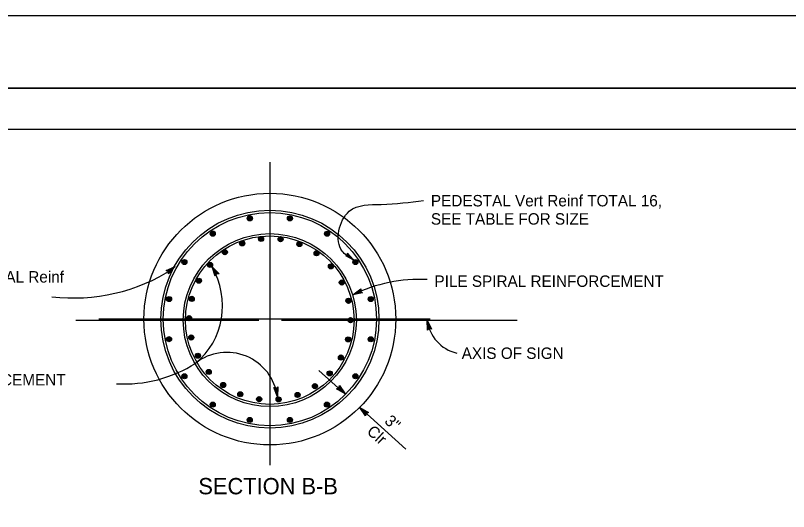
# Model space of a CAD drawing. Extents: x -894 to 866, y -476 to 714.
# Drawn here: x -574 to -100.7, y 409.6 to 713.6 of the extents above; entities that cross this region are included whole.
import ezdxf

# ---------------------------------------------------------------- set-up
doc = ezdxf.new("R2010")
doc.units = 0
for name, color, linetype in [('10 Sheet Format', 7, 'Continuous'), ('56 Stage 3 Anno', 7, 'Continuous'), ('57 Undefined', 7, 'Continuous'), ('60 Nongeo Data', 7, 'Continuous')]:
    doc.layers.add(name, color=color, linetype=linetype)

msp = doc.modelspace()

# ---------------------------------------------------------------- linework, layer by layer
at = {"layer": '10 Sheet Format'}
for p, q in [((-863.46, 668.96), (836.55, 668.96)), ((-813.45, 643.96), (811.55, 643.96))]:
    msp.add_line(p, q, dxfattribs=at)
for points in [[(-894.04, 713.56), (865.96, 713.56), (865.96, -476.44), (-894.04, -476.44)], [(-863.46, -431.04), (836.55, -431.04), (836.55, 668.96), (-863.46, 668.96)]]:
    msp.add_lwpolyline(points, close=True, dxfattribs=at)
at = {"layer": '56 Stage 3 Anno'}
for p, q in [((-418.3, 620.9), (-418.3, 534.65)), ((-371.37, 566.7), (-371.88, 566.52)), ((-371.88, 566.52), (-367.08, 563.75)), ((-371.62, 566.61), (-367.08, 563.75)), ((-371.37, 566.7), (-370.86, 566.87)), ((-367.08, 563.75), (-371.37, 566.7)), ((-367.08, 563.75), (-371.12, 566.78)), ((-370.86, 566.87), (-370.79, 567.4)), ((-370.86, 566.87), (-367.08, 563.75)), ((-370.83, 567.14), (-367.08, 563.75)), ((-370.79, 567.4), (-370.72, 567.93)), ((-370.79, 567.4), (-367.08, 563.75)), ((-367.08, 563.75), (-370.75, 567.67)), ((-367.08, 563.75), (-370.72, 567.93)), ((-481.8, 557.33), (-476.16, 559.77)), ((-481.41, 557.17), (-477.27, 558.96)), ((-477.28, 558.95), (-480.25, 555.6)), ((-476.16, 559.77), (-480.23, 555.17)), ((-476.16, 559.77), (-476.16, 559.77)), ((-451.68, 553.8), (-453.61, 559.64)), ((-453.61, 559.64), (-453.61, 559.64)), ((-453.61, 559.64), (-449.39, 555.18)), ((-480.36, 556.72), (-481.8, 557.33)), ((-481.8, 557.33), (-481.8, 557.33)), ((-481.01, 557.01), (-478.39, 558.15)), ((-480.67, 556.84), (-479.51, 557.34)), ((-480.23, 555.17), (-480.36, 556.72)), ((-479.51, 557.34), (-480.33, 556.41)), ((-478.39, 558.15), (-480.31, 555.98)), ((-480.23, 555.17), (-480.23, 555.17)), ((-451.48, 554.17), (-452.9, 558.46)), ((-452.89, 558.45), (-449.81, 555.19)), ((-451.29, 554.56), (-452.19, 557.27)), ((-452.19, 557.27), (-450.2, 555.17)), ((-450.94, 555.18), (-451.68, 553.8)), ((-451.68, 553.8), (-451.68, 553.8)), ((-451.09, 554.89), (-451.48, 556.08)), ((-451.48, 556.08), (-450.63, 555.19)), ((-449.39, 555.18), (-450.94, 555.18)), ((-449.39, 555.18), (-449.39, 555.18)), ((-367.5, 542.4), (-362.53, 546.02)), ((-366.23, 542.96), (-362.6, 545.59)), ((-364.97, 543.5), (-362.63, 545.21)), ((-363.7, 544.05), (-362.7, 544.78)), ((-362.53, 546.02), (-362.73, 544.48)), ((-362.73, 544.48), (-361.46, 543.57)), ((-362.53, 546.02), (-362.53, 546.02)), ((-361.46, 543.57), (-367.5, 542.4)), ((-367.5, 542.4), (-367.5, 542.4)), ((-361.8, 543.81), (-366.23, 542.95)), ((-362.16, 544.05), (-364.97, 543.5)), ((-362.46, 544.29), (-363.7, 544.05)), ((-361.46, 543.57), (-361.46, 543.57)), ((-537.05, 526.9), (-424.91, 526.9)), ((-411.06, 526.9), (-266.84, 526.9)), ((-321.82, 520.73), (-321.98, 526.88)), ((-321.98, 526.88), (-321.98, 526.88)), ((-321.98, 526.88), (-319.23, 521.38)), ((-321.53, 521.03), (-321.65, 525.54)), ((-321.64, 525.53), (-319.64, 521.52)), ((-320.72, 521.84), (-321.82, 520.73)), ((-321.82, 520.73), (-321.82, 520.73)), ((-321.24, 521.34), (-321.31, 524.2)), ((-321.31, 524.2), (-320.02, 521.61)), ((-320.95, 521.6), (-320.98, 522.86)), ((-320.98, 522.86), (-320.42, 521.75)), ((-319.23, 521.38), (-320.72, 521.84)), ((-319.23, 521.38), (-319.23, 521.38)), ((-418.3, 520.01), (-418.3, 438.15)), ((-388.21, 496.14), (-372.34, 481.71)), ((-413.6, 479.97), (-415.91, 485.66)), ((-415.91, 485.66), (-415.91, 485.66)), ((-415.91, 485.66), (-414.46, 485.09)), ((-413.83, 481.34), (-415.52, 485.49)), ((-414.06, 482.69), (-415.15, 485.37)), ((-414.29, 484.05), (-414.75, 485.2)), ((-414.46, 485.09), (-413.28, 486.11)), ((-414.22, 485.31), (-414.29, 484.05)), ((-413.91, 485.54), (-414.06, 482.69)), ((-413.59, 485.83), (-413.83, 481.33)), ((-413.28, 486.11), (-413.6, 479.97)), ((-413.28, 486.11), (-413.28, 486.11)), ((-377.49, 484.9), (-376, 485.32)), ((-372.21, 481.75), (-377.49, 484.9)), ((-377.49, 484.9), (-377.49, 484.9)), ((-373.23, 482.7), (-377.07, 485)), ((-374.22, 483.65), (-376.71, 485.13)), ((-375.23, 484.6), (-376.29, 485.23)), ((-376, 485.32), (-375.66, 486.84)), ((-375.93, 485.64), (-375.23, 484.6)), ((-375.82, 486.01), (-374.22, 483.65)), ((-375.75, 486.43), (-373.22, 482.7)), ((-375.66, 486.84), (-375.66, 486.84)), ((-375.66, 486.84), (-372.21, 481.75)), ((-413.6, 479.97), (-413.6, 479.97)), ((-372.21, 481.75), (-372.21, 481.75)), ((-363.09, 473.46), (-334.94, 447.86)), ((-359.64, 468.37), (-363.09, 473.46)), ((-363.09, 473.46), (-363.09, 473.46)), ((-363.09, 473.46), (-357.81, 470.31)), ((-359.55, 468.78), (-362.08, 472.51)), ((-362.07, 472.51), (-358.23, 470.21)), ((-359.48, 469.2), (-361.08, 471.56)), ((-361.08, 471.56), (-358.59, 470.08)), ((-359.37, 469.57), (-360.07, 470.62)), ((-360.07, 470.62), (-359.01, 469.98)), ((-359.3, 469.89), (-359.64, 468.37)), ((-357.81, 470.31), (-359.3, 469.89)), ((-357.81, 470.31), (-357.81, 470.31)), ((-359.64, 468.37), (-359.64, 468.37))]:
    msp.add_line(p, q, dxfattribs=at)
for points in [[(-418.25, 623.77), (-418.25, 439.05)], [(-320.04, 527.51), (-522.93, 527.51)]]:
    msp.add_lwpolyline(points, dxfattribs=at)
for centre, radius, start, end in [((-538.37, 652.55), 112.09, 263.1363, 302.8648), ((-326.77, 459.49), 92.38, 86.9844, 116.1643), ((-298.34, 529.82), 23.76, 187.1036, 256.5525), ((-444.55, 475.92), 31.22, 7.4375, 127.7865), ((-507.32, 568.61), 80.81, 266.6361, 302.6849)]:
    msp.add_arc(centre, radius, start, end, dxfattribs=at)
msp.add_ellipse((-493.22, 537.31), major_axis=(-26.32, 39.09), ratio=0.964125, start_param=3.22661, end_param=4.63961, dxfattribs=at)
msp.add_spline([(-367.89, 564.53), (-373.93, 569.16), (-369.65, 593.57), (-350.07, 597.8), (-324.1, 600.29)], degree=3, dxfattribs=at)
at = {"layer": '60 Nongeo Data'}
for centre, radius in [((-418.25, 527.51), 77.08), ((-418.25, 527.51), 66.76), ((-418.25, 527.51), 65.3), ((-430.52, 589.27), 1.56), ((-430.52, 589.27), 1.37), ((-430.52, 589.27), 1.19), ((-430.52, 589.27), 1), ((-430.52, 589.27), 0.812), ((-430.52, 589.27), 0.625), ((-430.52, 589.27), 0.437), ((-430.52, 589.27), 0.187), ((-405.95, 589.26), 1.56), ((-405.95, 589.26), 1.37), ((-405.95, 589.26), 1.19), ((-405.95, 589.26), 1), ((-405.95, 589.26), 0.812), ((-405.95, 589.26), 0.625), ((-405.95, 589.26), 0.437), ((-405.95, 589.26), 0.187), ((-418.3, 526.9), 53), ((-418.3, 526.9), 51.6), ((-453.22, 579.87), 1.56), ((-453.22, 579.87), 1.37), ((-453.22, 579.87), 1.19), ((-453.22, 579.87), 1), ((-453.22, 579.87), 0.812), ((-453.22, 579.87), 0.625), ((-453.22, 579.87), 0.437), ((-453.22, 579.87), 0.187), ((-423.61, 576.67), 1.56), ((-423.61, 576.67), 1.5), ((-423.61, 576.67), 1.37), ((-423.61, 576.67), 1.19), ((-423.61, 576.67), 1), ((-423.61, 576.67), 0.812), ((-411.69, 576.52), 1.56), ((-411.69, 576.52), 1.5), ((-411.69, 576.52), 1.37), ((-411.69, 576.52), 1.19), ((-411.69, 576.52), 1), ((-383.26, 579.85), 1.56), ((-383.26, 579.85), 1.37), ((-383.26, 579.85), 1.19), ((-383.26, 579.85), 1), ((-383.26, 579.85), 0.812), ((-383.26, 579.85), 0.625), ((-383.26, 579.85), 0.437), ((-383.26, 579.85), 0.187), ((-435.22, 573.96), 1.56), ((-435.22, 573.96), 1.5), ((-435.22, 573.96), 1.37), ((-435.22, 573.96), 1.19), ((-435.22, 573.96), 1), ((-435.22, 573.96), 0.812), ((-435.22, 573.96), 0.625), ((-435.22, 573.96), 0.437), ((-435.22, 573.96), 0.187), ((-423.61, 576.67), 0.625), ((-423.61, 576.67), 0.437), ((-423.61, 576.67), 0.187), ((-411.69, 576.52), 0.812), ((-411.69, 576.52), 0.625), ((-411.69, 576.52), 0.437), ((-411.69, 576.52), 0.187), ((-400.15, 573.53), 1.56), ((-400.15, 573.53), 1.5), ((-400.15, 573.53), 1.37), ((-400.15, 573.53), 1.19), ((-400.15, 573.53), 1), ((-400.15, 573.53), 0.812), ((-400.15, 573.53), 0.625), ((-400.15, 573.53), 0.437), ((-400.15, 573.53), 0.187), ((-445.84, 568.55), 1.56), ((-445.84, 568.55), 1.5), ((-445.84, 568.55), 1.37), ((-445.84, 568.55), 1.19), ((-445.84, 568.55), 1), ((-445.84, 568.55), 0.812), ((-445.84, 568.55), 0.625), ((-445.84, 568.55), 0.437), ((-445.84, 568.55), 0.187), ((-389.66, 567.86), 1.56), ((-389.66, 567.86), 1.5), ((-389.66, 567.86), 1.37), ((-389.66, 567.86), 1.19), ((-389.66, 567.86), 1), ((-389.66, 567.86), 0.812), ((-389.66, 567.86), 0.625), ((-389.66, 567.86), 0.437), ((-389.66, 567.86), 0.187), ((-470.59, 562.5), 1.56), ((-470.59, 562.5), 1.37), ((-470.59, 562.5), 1.19), ((-470.59, 562.5), 1), ((-470.59, 562.5), 0.812), ((-365.89, 562.48), 1.56), ((-365.89, 562.48), 1.37), ((-365.89, 562.48), 1.19), ((-365.89, 562.48), 1), ((-365.89, 562.48), 0.812), ((-470.59, 562.5), 0.625), ((-470.59, 562.5), 0.437), ((-470.59, 562.5), 0.187), ((-454.86, 560.75), 1.56), ((-454.86, 560.75), 1.5), ((-454.86, 560.75), 1.37), ((-454.86, 560.75), 1.19), ((-454.86, 560.75), 1), ((-454.86, 560.75), 0.812), ((-454.86, 560.75), 0.625), ((-454.86, 560.75), 0.437), ((-454.86, 560.75), 0.187), ((-380.84, 559.84), 1.56), ((-380.84, 559.84), 1.5), ((-380.84, 559.84), 1.37), ((-380.84, 559.84), 1.19), ((-380.84, 559.84), 1), ((-380.84, 559.84), 0.812), ((-380.84, 559.84), 0.625), ((-380.84, 559.84), 0.437), ((-380.84, 559.84), 0.187), ((-365.89, 562.48), 0.625), ((-365.89, 562.48), 0.437), ((-365.89, 562.48), 0.187), ((-461.75, 551.03), 1.56), ((-461.75, 551.03), 1.5), ((-461.75, 551.03), 1.37), ((-461.75, 551.03), 1.19), ((-461.75, 551.03), 1), ((-461.75, 551.03), 0.812), ((-461.75, 551.03), 0.625), ((-461.75, 551.03), 0.437), ((-461.75, 551.03), 0.187), ((-374.18, 549.95), 1.56), ((-374.18, 549.95), 1.5), ((-374.18, 549.95), 1.37), ((-374.18, 549.95), 1.19), ((-374.18, 549.95), 1), ((-374.18, 549.95), 0.812), ((-374.18, 549.95), 0.625), ((-374.18, 549.95), 0.437), ((-374.18, 549.95), 0.187), ((-480, 539.81), 1.56), ((-480, 539.81), 1.37), ((-480, 539.81), 1.19), ((-480, 539.81), 1), ((-480, 539.81), 0.812), ((-480, 539.81), 0.625), ((-480, 539.81), 0.437), ((-480, 539.81), 0.187), ((-466.11, 539.93), 1.56), ((-466.11, 539.93), 1.5), ((-466.11, 539.93), 1.37), ((-466.11, 539.93), 1.19), ((-466.11, 539.93), 1), ((-466.11, 539.93), 0.812), ((-466.11, 539.93), 0.625), ((-466.11, 539.93), 0.437), ((-466.11, 539.93), 0.187), ((-370.09, 538.75), 1.56), ((-370.09, 538.75), 1.5), ((-370.09, 538.75), 1.37), ((-370.09, 538.75), 1.19), ((-370.09, 538.75), 1), ((-356.49, 539.78), 1.56), ((-356.49, 539.78), 1.37), ((-356.49, 539.78), 1.19), ((-356.49, 539.78), 1), ((-356.49, 539.78), 0.812), ((-356.49, 539.78), 0.625), ((-356.49, 539.78), 0.437), ((-356.49, 539.78), 0.187), ((-370.09, 538.75), 0.812), ((-370.09, 538.75), 0.625), ((-370.09, 538.75), 0.437), ((-370.09, 538.75), 0.187), ((-467.7, 528.12), 1.56), ((-467.7, 528.12), 1.5), ((-467.7, 528.12), 1.37), ((-467.7, 528.12), 1.19), ((-467.7, 528.12), 1), ((-467.7, 528.12), 0.812), ((-467.7, 528.12), 0.625), ((-467.7, 528.12), 0.437), ((-467.7, 528.12), 0.187), ((-368.8, 526.9), 1.56), ((-368.8, 526.9), 1.5), ((-368.8, 526.9), 1.37), ((-368.8, 526.9), 1.19), ((-368.8, 526.9), 1), ((-368.8, 526.9), 0.812), ((-368.8, 526.9), 0.625), ((-368.8, 526.9), 0.437), ((-368.8, 526.9), 0.187), ((-480.01, 515.24), 1.56), ((-480.01, 515.24), 1.37), ((-480.01, 515.24), 1.19), ((-480.01, 515.24), 1), ((-480.01, 515.24), 0.812), ((-466.4, 516.27), 1.56), ((-466.4, 516.27), 1.5), ((-466.4, 516.27), 1.37), ((-466.4, 516.27), 1.19), ((-466.4, 516.27), 1), ((-466.4, 516.27), 0.812), ((-466.4, 516.27), 0.625), ((-466.4, 516.27), 0.437), ((-466.4, 516.27), 0.187), ((-370.38, 515.08), 1.56), ((-370.38, 515.08), 1.5), ((-370.38, 515.08), 1.37), ((-370.38, 515.08), 1.19), ((-370.38, 515.08), 1), ((-356.5, 515.21), 1.56), ((-356.5, 515.21), 1.37), ((-356.5, 515.21), 1.19), ((-356.5, 515.21), 1), ((-356.5, 515.21), 0.812), ((-480.01, 515.24), 0.625), ((-480.01, 515.24), 0.437), ((-480.01, 515.24), 0.187), ((-370.38, 515.08), 0.812), ((-370.38, 515.08), 0.625), ((-370.38, 515.08), 0.437), ((-370.38, 515.08), 0.187), ((-356.5, 515.21), 0.625), ((-356.5, 515.21), 0.437), ((-356.5, 515.21), 0.187), ((-462.31, 505.07), 1.56), ((-462.31, 505.07), 1.5), ((-462.31, 505.07), 1.37), ((-462.31, 505.07), 1.19), ((-462.31, 505.07), 1), ((-462.31, 505.07), 0.812), ((-462.31, 505.07), 0.625), ((-462.31, 505.07), 0.437), ((-462.31, 505.07), 0.187), ((-374.75, 503.99), 1.56), ((-374.75, 503.99), 1.5), ((-374.75, 503.99), 1.37), ((-374.75, 503.99), 1.19), ((-374.75, 503.99), 1), ((-374.75, 503.99), 0.812), ((-374.75, 503.99), 0.625), ((-374.75, 503.99), 0.437), ((-374.75, 503.99), 0.187), ((-470.61, 492.54), 1.56), ((-470.61, 492.54), 1.37), ((-470.61, 492.54), 1.19), ((-470.61, 492.54), 1), ((-470.61, 492.54), 0.812), ((-470.61, 492.54), 0.625), ((-470.61, 492.54), 0.437), ((-470.61, 492.54), 0.187), ((-455.66, 495.18), 1.56), ((-455.66, 495.18), 1.5), ((-455.66, 495.18), 1.37), ((-455.66, 495.18), 1.19), ((-455.66, 495.18), 1), ((-455.66, 495.18), 0.812), ((-455.66, 495.18), 0.625), ((-455.66, 495.18), 0.437), ((-455.66, 495.18), 0.187), ((-381.64, 494.26), 1.56), ((-381.64, 494.26), 1.5), ((-381.64, 494.26), 1.37), ((-381.64, 494.26), 1.19), ((-381.64, 494.26), 1), ((-381.64, 494.26), 0.812), ((-381.64, 494.26), 0.625), ((-381.64, 494.26), 0.437), ((-381.64, 494.26), 0.187), ((-365.9, 492.52), 1.56), ((-365.9, 492.52), 1.37), ((-365.9, 492.52), 1.19), ((-365.9, 492.52), 1), ((-365.9, 492.52), 0.812), ((-365.9, 492.52), 0.625), ((-365.9, 492.52), 0.437), ((-365.9, 492.52), 0.187), ((-446.84, 487.16), 1.56), ((-446.84, 487.16), 1.5), ((-446.84, 487.16), 1.37), ((-446.84, 487.16), 1.19), ((-446.84, 487.16), 1), ((-446.84, 487.16), 0.812), ((-446.84, 487.16), 0.625), ((-446.84, 487.16), 0.437), ((-390.66, 486.47), 1.56), ((-390.66, 486.47), 1.5), ((-390.66, 486.47), 1.37), ((-390.66, 486.47), 1.19), ((-446.84, 487.16), 0.187), ((-436.35, 481.49), 1.56), ((-436.35, 481.49), 1.5), ((-436.35, 481.49), 1.37), ((-390.66, 486.47), 1), ((-390.66, 486.47), 0.812), ((-390.66, 486.47), 0.625), ((-390.66, 486.47), 0.437), ((-390.66, 486.47), 0.187), ((-436.35, 481.49), 1.19), ((-436.35, 481.49), 1), ((-436.35, 481.49), 0.812), ((-436.35, 481.49), 0.625), ((-436.35, 481.49), 0.437), ((-436.35, 481.49), 0.187), ((-424.81, 478.5), 1.56), ((-424.81, 478.5), 1.5), ((-424.81, 478.5), 1.37), ((-424.81, 478.5), 1.19), ((-424.81, 478.5), 1), ((-424.81, 478.5), 0.812), ((-424.81, 478.5), 0.625), ((-424.81, 478.5), 0.437), ((-424.81, 478.5), 0.187), ((-412.89, 478.35), 1.56), ((-412.89, 478.35), 1.5), ((-412.89, 478.35), 1.37), ((-412.89, 478.35), 1.19), ((-412.89, 478.35), 1), ((-412.89, 478.35), 0.812), ((-412.89, 478.35), 0.625), ((-412.89, 478.35), 0.437), ((-412.89, 478.35), 0.187), ((-401.28, 481.06), 1.56), ((-401.28, 481.06), 1.5), ((-401.28, 481.06), 1.37), ((-401.28, 481.06), 1.19), ((-401.28, 481.06), 1), ((-401.28, 481.06), 0.812), ((-401.28, 481.06), 0.625), ((-401.28, 481.06), 0.437), ((-401.28, 481.06), 0.187), ((-453.24, 475.16), 1.56), ((-453.24, 475.16), 1.37), ((-453.24, 475.16), 1.19), ((-453.24, 475.16), 1), ((-453.24, 475.16), 0.812), ((-453.24, 475.16), 0.625), ((-453.24, 475.16), 0.437), ((-453.24, 475.16), 0.187), ((-383.28, 475.15), 1.56), ((-383.28, 475.15), 1.37), ((-383.28, 475.15), 1.19), ((-383.28, 475.15), 1), ((-383.28, 475.15), 0.812), ((-383.28, 475.15), 0.625), ((-383.28, 475.15), 0.437), ((-383.28, 475.15), 0.187), ((-430.55, 465.76), 1.56), ((-430.55, 465.76), 1.37), ((-430.55, 465.76), 1.19), ((-430.55, 465.76), 1), ((-430.55, 465.76), 0.812), ((-430.55, 465.76), 0.625), ((-430.55, 465.76), 0.437), ((-430.55, 465.76), 0.187), ((-405.98, 465.75), 1.56), ((-405.98, 465.75), 1.37), ((-405.98, 465.75), 1.19), ((-405.98, 465.75), 1), ((-405.98, 465.75), 0.812), ((-405.98, 465.75), 0.625), ((-405.98, 465.75), 0.437), ((-405.98, 465.75), 0.187)]:
    msp.add_circle(centre, radius, dxfattribs=at)

# ---------------------------------------------------------------- texts
at = {"layer": '57 Undefined'}
for s, height, p in [('PEDESTAL Vert Reinf TOTAL 16,', 7, (-319.66, 596.58)), ('SEE TABLE FOR SIZE', 7, (-319.66, 585.41)), ('PEDESTAL SPIRAL Reinf', 7, (-653.56, 549.93)), ('PILE SPIRAL REINFORCEMENT', 7, (-317.47, 547.28)), ('AXIS OF SIGN', 7, (-300.8, 503.14)), ('PILE VERTICAL REINFORCEMENT', 7, (-696.22, 486.89)), ('SECTION B-B', 9.9999, (-462.04, 420.2))]:
    msp.add_text(s, height=height, dxfattribs=at).set_placement(p)
for s, p in [('3"', (-348.55, 464.37)), ('Clr', (-359.41, 458.03))]:
    msp.add_text(s, height=7, rotation=317.7141, dxfattribs=at).set_placement(p)

doc.saveas('drawing.dxf')
